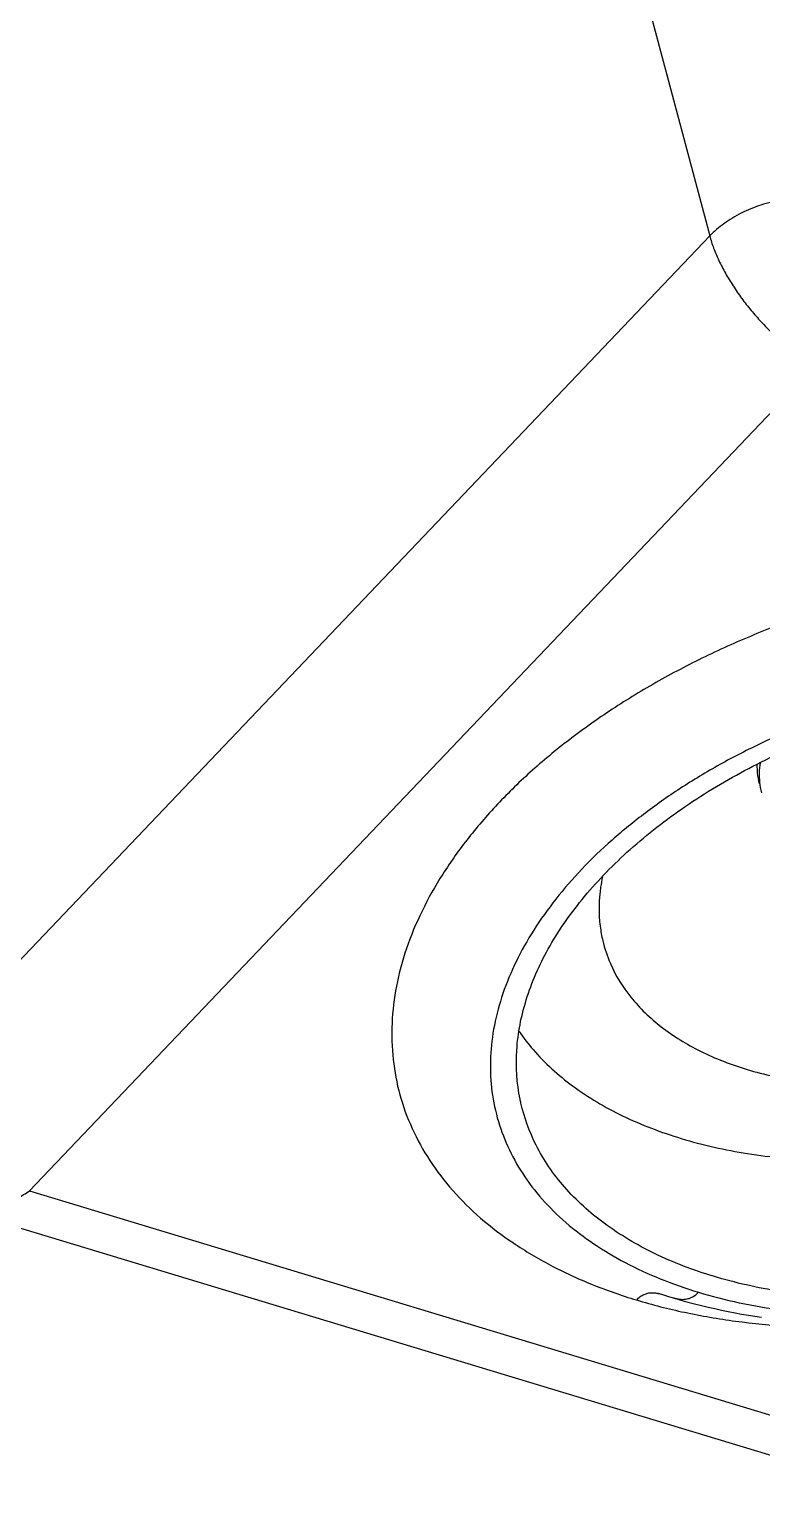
# Model space of a CAD drawing. Header units: millimetres. Extents: x 14343 to 15285, y -9166 to -7819.
# Drawn here: x 15229.25 to 15235.42, y -8639.05 to -8626.59 of the extents above; entities that cross this region are included whole.
import ezdxf

# ---------------------------------------------------------------- set-up
doc = ezdxf.new("R2010")
doc.units = ezdxf.units.MM

# ---------------------------------------------------------------- blocks, each defined once
blk = doc.blocks.new('u9')
at = {"color": 7, "linetype": 'Continuous'}
for p, q in [((-414.704, 143.729), (-422.981, 146.235)), ((-415.305, 143.573), (-422.888, 145.869)), ((-420.7, 144.466), (-420.736, 144.477)), ((-420.666, 144.456), (-420.7, 144.466)), ((-420.634, 144.446), (-420.666, 144.456)), ((-420.602, 144.435), (-420.634, 144.446)), ((-421.923, 136.624), (-415.305, 143.573)), ((-421.04, 135.521), (-414.213, 142.689)), ((-418.884, 127.435), (-421.04, 135.521))]:
    blk.add_line(p, q, dxfattribs=at)
blk.add_lwpolyline([(-420.736, 144.477), (-420.795, 144.495), (-420.854, 144.511), (-420.911, 144.526), (-420.969, 144.541), (-421.026, 144.554), (-421.083, 144.567), (-421.14, 144.58), (-421.196, 144.591), (-421.253, 144.602), (-421.309, 144.613), (-421.366, 144.622), (-421.421, 144.631), (-421.477, 144.64)], dxfattribs=at)
for centre, radius, start, end in [((-422.081, 140.066), 0.624, 5.631, 14.066), ((-422.097, 139.989), 0.659, 359.0797, 359.6803)]:
    blk.add_arc(centre, radius, start, end, dxfattribs=at)
for points, start_tangent, end_tangent in [([(-420.422, 144.494), (-420.828, 144.598), (-421.257, 144.672), (-421.706, 144.717), (-422.169, 144.73), (-422.601, 144.715)], (-0.957088, 0.289796), (-0.997928, -0.064346)), ([(-420.944, 144.428), (-421.289, 144.517), (-421.654, 144.58), (-422.429, 144.629), (-422.589, 144.626)], (-0.957088, 0.289796), (-0.999515, -0.031144)), ([(-426.111, 138.521), (-425.705, 138.417), (-425.276, 138.342), (-424.828, 138.298), (-424.364, 138.285), (-423.89, 138.303), (-423.41, 138.352), (-422.45, 138.539), (-421.522, 138.841), (-421.08, 139.032), (-420.66, 139.246), (-420.265, 139.482), (-419.899, 139.737), (-419.565, 140.009), (-419.267, 140.296), (-419.008, 140.595), (-418.789, 140.902), (-418.614, 141.215), (-418.483, 141.531), (-418.399, 141.847), (-418.361, 142.159), (-418.371, 142.466), (-418.427, 142.763), (-418.531, 143.047), (-418.68, 143.317), (-418.873, 143.57), (-419.108, 143.803), (-419.384, 144.013), (-419.697, 144.2), (-420.044, 144.361), (-420.422, 144.494)], (0.957088, -0.289796), (-0.957088, 0.289796)), ([(-422.527, 144.484), (-422.242, 144.481), (-421.633, 144.422), (-421.072, 144.294)], (0.999909, 0.013494), (0.957088, -0.289796)), ([(-420.716, 144.471), (-420.749, 144.48), (-420.798, 144.488), (-420.847, 144.485), (-420.872, 144.478), (-420.896, 144.467), (-420.944, 144.428)], (-0.95708, 0.289825), (-0.689698, -0.724097)), ([(-420.422, 144.494), (-420.454, 144.465), (-420.487, 144.447), (-420.519, 144.436), (-420.552, 144.433), (-420.591, 144.436)], (-0.689698, -0.724097), (-0.98739, 0.158305)), ([(-425.78, 139.351), (-425.435, 139.263), (-425.07, 139.199), (-424.295, 139.15), (-423.484, 139.207), (-422.668, 139.367), (-421.879, 139.624), (-421.504, 139.785), (-421.147, 139.967), (-420.811, 140.168), (-420.5, 140.385), (-420.216, 140.616), (-419.962, 140.86), (-419.742, 141.114), (-419.556, 141.375), (-419.407, 141.641), (-419.296, 141.91), (-419.224, 142.178), (-419.192, 142.444), (-419.2, 142.704), (-419.249, 142.957), (-419.337, 143.199), (-419.463, 143.428), (-419.627, 143.643), (-419.827, 143.841), (-420.062, 144.02), (-420.328, 144.178), (-420.623, 144.315), (-420.944, 144.428)], (0.957088, -0.289796), (-0.957088, 0.289796)), ([(-420.591, 144.436), (-420.601, 144.438), (-420.644, 144.449)], (-0.98739, 0.158305), (-0.959199, 0.282733)), ([(-421.072, 144.294), (-420.573, 144.101), (-420.15, 143.847), (-419.815, 143.541), (-419.576, 143.188), (-419.448, 142.833)], (0.957088, -0.289796), (0.221129, -0.975245)), ([(-414.704, 143.729), (-414.735, 143.737), (-414.82, 143.747), (-414.91, 143.742), (-415.005, 143.721), (-415.103, 143.686), (-415.203, 143.636), (-415.305, 143.573)], (-0.957061, 0.289886), (-0.827661, -0.561228)), ([(-420.8, 143.132), (-421.358, 143.259), (-421.962, 143.317), (-422.24, 143.32)], (-0.957088, 0.289796), (-0.999922, -0.01249)), ([(-419.433, 142.231), (-419.551, 142.383), (-419.884, 142.688), (-420.304, 142.94), (-420.8, 143.132)], (-0.571527, 0.820583), (-0.957088, 0.289796)), ([(-419.448, 142.833), (-419.441, 142.801), (-419.413, 142.388), (-419.493, 141.963), (-419.678, 141.534), (-419.963, 141.117), (-420.342, 140.719), (-420.802, 140.354), (-421.333, 140.03), (-421.918, 139.758), (-422.544, 139.543), (-423.191, 139.393), (-423.844, 139.311), (-424.483, 139.299), (-425.091, 139.357), (-425.653, 139.485)], (0.221129, -0.975245), (-0.957088, 0.289796)), ([(-421.355, 142.55), (-421.801, 142.649), (-422.112, 142.683)], (-0.957088, 0.289796), (-0.997732, 0.067305)), ([(-420.138, 141.464), (-420.202, 141.656), (-420.375, 141.941), (-420.631, 142.19), (-420.961, 142.395), (-421.355, 142.55)], (-0.23193, 0.972732), (-0.957088, 0.289796)), ([(-420.135, 140.927), (-420.12, 141.012), (-420.116, 141.343), (-420.138, 141.464)], (0.206693, 0.978406), (-0.23193, 0.972732)), ([(-421.464, 139.965), (-421.46, 140.127)], (0.144968, 0.989436), (-0.097781, 0.995208)), ([(-421.438, 139.985), (-421.441, 140.051), (-421.457, 140.141)], (0.005573, 0.999984), (-0.242786, 0.97008)), ([(-421.04, 135.521), (-421.072, 135.623), (-421.117, 135.728), (-421.172, 135.835), (-421.236, 135.941), (-421.309, 136.047), (-421.389, 136.149), (-421.474, 136.246), (-421.563, 136.338), (-421.654, 136.423), (-421.746, 136.5), (-421.836, 136.567), (-421.923, 136.624)], (-0.25762, 0.966246), (-0.848552, 0.529113)), ([(-422.157, 135.232), (-422, 135.2), (-421.828, 135.194), (-421.649, 135.215), (-421.472, 135.261), (-421.306, 135.329), (-421.16, 135.418), (-421.04, 135.521)], (0.957095, -0.289776), (0.689733, 0.724064))]:
    blk.add_spline(points, degree=3, dxfattribs=dict(at, start_tangent=start_tangent, end_tangent=end_tangent))

msp = doc.modelspace()

# ---------------------------------------------------------------- block references
at = {"rotation": 180}
msp.add_blockref('u9', (14813.948, -8492.81), dxfattribs=at)

doc.saveas('drawing.dxf')
